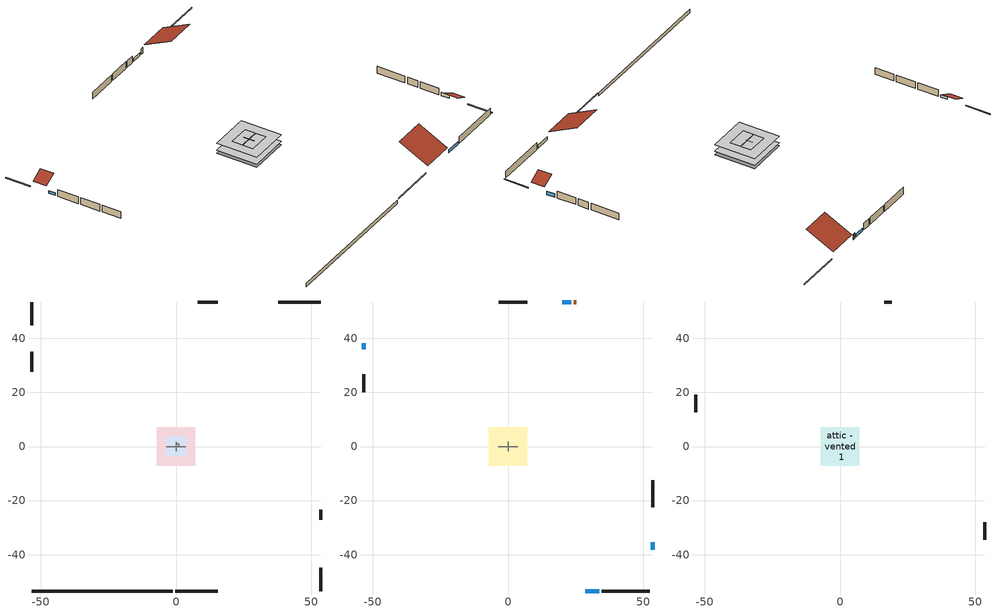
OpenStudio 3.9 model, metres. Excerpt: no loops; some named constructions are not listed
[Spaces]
garage 1
 floor foundation (Slab1 construction): -3.66,-3.66 -3.66,3.66 3.66,3.66 3.66,-3.66 z0
 wall outside (Wall1 construction): -53.42,35 -53.42,27.68 z0.3:2.74
 wall outside (Wall2 construction): 15.45,53.42 8.13,53.42 z0.3:2.74
 wall outside (Wall12 construction): 53.42,-27.05 53.42,-23.4 z0.3:2.74
 wall to conditioned space 1 (Wall5 construction Reversed): -3.66,0 3.66,0 z0.3:2.74
 wall to conditioned space 1 (Wall6 construction Reversed): 0,-1.83 0,1.83 z0.3:2.74
crawlspace - vented 1
 floor foundation (Slab2 construction): -7.11,-7.11 -7.11,7.11 7.11,7.11 7.11,-7.11 z-0.91
 wall outside (RimJoist1 construction): -0.28,-53.42 15.38,-53.42 z0.3:0.61
 wall outside (RimJoist2 construction): -53.42,53.42 -53.42,44.74 z0.3:0.61
 wall outside (RimJoist3 construction): 53.42,53.42 37.76,53.42 z0.3:0.61
 wall outside (RimJoist4 construction): 53.42,-53.42 53.42,-44.74 z0.3:0.61
 wall foundation (FoundationWall1 construction): -53.42,-53.42 -1.21,-53.42 z-0.91:0.3
central ac and furnace airloop ret air space
 floor adiabatic (AdiabaticConst): 0,0 0,1 1,1 1,0 z0
 wall adiabatic (AdiabaticConst): 0,1 0,0 1,0 1,1 0,1 z0:1
 ceiling adiabatic (AdiabaticConst): 1,0 1,1 0,1 0,0 z1
conditioned space 1
 floor to crawlspace - vented 1 (Floor2 construction): -7.11,-7.11 -7.11,7.11 7.11,7.11 7.11,-7.11 z0.3
 wall outside (Wall3 construction): 34.62,-53.42 52.5,-53.42 z0.3:2.74
 wall outside (Wall4 construction): -53.42,26.75 -53.42,20.04 z0.3:2.74
 wall outside (Wall7 construction): 7.2,53.42 -3.47,53.42 z0.3:2.74
 wall outside (Wall8 construction): 53.42,-22.47 53.42,-12.53 z0.3:2.74
 wall outside (AdiabaticWallConstruction): 28.56,-53.42 33.69,-53.42 z0.3:1.46; -53.42,38.14 -53.42,35.93 z0.3:1.31; 23.42,53.42 20.05,53.42 z0.3:1.43; 53.42,-38.14 53.42,-35.44 z0.3:1.52
 wall outside (AdiabaticWallConstruction 1): 25.26,53.42 24.35,53.42 z0.3:2.34
 window (WindowConstruction): 28.56,-53.42 33.69,-53.42 z0.3:1.46
 window (WindowConstruction 1): -53.42,38.14 -53.42,35.93 z0.3:1.31
 window (WindowConstruction 2): 23.42,53.42 20.05,53.42 z0.3:1.43
 window (WindowConstruction 3): 53.42,-38.14 53.42,-35.44 z0.3:1.52
 door (Door): 25.26,53.42 24.35,53.42 z0.3:2.34
attic - vented 1
 floor to garage 1 (Floor1 construction): -3.66,-3.66 -3.66,3.66 3.66,3.66 3.66,-3.66 z2.74
 floor to conditioned space 1 (Floor3 construction Reversed): -7.11,-7.11 -7.11,7.11 7.11,7.11 7.11,-7.11 z2.74
 wall outside (Wall9 construction): -53.42,19.11 -53.42,12.58 z0.3:2.74
 wall outside (Wall10 construction): 53.42,-34.51 53.42,-27.98 z0.3:2.74
 wall outside (Wall11 construction): 19.12,53.42 16.38,53.42 z0.3:2.74
 roof outside (Roof1 construction): 27.63,-53.42,2.74 27.63,-43.3,7.81 16.31,-43.3,7.81 16.31,-53.42,2.74
 roof outside (Roof2 construction): -53.42,39.07,2.74 -49.19,39.07,4.86 -49.19,43.81,4.86 -53.42,43.81,2.74
 roof outside (Roof3 construction): 53.42,-39.07,2.74 49.19,-39.07,4.86 49.19,-43.81,4.86 53.42,-43.81,2.74
 roof outside (Roof4 construction): 26.19,53.42,2.74 26.19,43.91,7.5 36.83,43.91,7.5 36.83,53.42,2.74
[Material] Roughness=Rough
Name | Thickness {m} | Conductivity {W/m-K} | Density {kg/m3} | Specific Heat {J/kg-K} | Thermal Absorptance | Solar Absorptance | Visible Absorptance
gypsum board | 0.0127 | 0.160291 | 801 | 837.4 | 0.9 | 0.6 | 0.6
osb sheathing 0.5 in. 2; osb sheathing 0.5 in. 3 | 0.0127 | 0.115458 | 512.64 | 1214.23
wall stud and cavity 2 | 0.1397 | 0.0856282 | 139.0536 | 1170.24 | 0.9 | 0.7 | 0.7
floor stud and cavity | 0.1397 | 0.0972396 | 92.3553 | 1139.71 | 0.9 | 0.7 | 0.7
floor rigid ins | 0.051816 | 0.029427 | 32.04 | 1214.23 | 0.9 | 0.7 | 0.7
osb sheathing 0.75 in. | 0.01905 | 0.115458 | 512.64 | 1214.23 | 0.9 | 0.7 | 0.7
floor covering | 0.0127 | 0.0433444 | 54.468 | 1339.84 | 0.9 | 0.6 | 0.6
ceiling loosefill ins | 0.254 | 0.0480833 | 16.02 | 1046.75 | 0.9 | 0.7 | 0.7
ceiling stud and cavity 1 | 0.1397 | 0.104117 | 65.682 | 1177.47 | 0.9 | 0.7 | 0.7
[Construction]
Wall5 construction: osb sheathing 0.5 in. 2, wall stud and cavity 2, gypsum board
Wall6 construction: osb sheathing 0.5 in. 3, wall stud and cavity 2, gypsum board
Floor2 construction Reversed: floor covering, osb sheathing 0.75 in., floor rigid ins, floor stud and cavity
Floor3 construction: ceiling loosefill ins, ceiling stud and cavity 1, gypsum board
[Schedule:Ruleset]
Name | Default Day Schedule
cooling season schedule | cooling season schedule default day
natural vent schedule | natural vent schedule default day
[Schedule:Day]
cooling season schedule default day; cooling season schedule day; cooling season schedule day 2; natural vent schedule default day: 24, 0, 0
cooling season schedule day 1; natural vent schedule day: 24, 0, 1
[Schedule:Rule] Apply Monday=Yes; Apply Wednesday=Yes; Apply Friday=Yes; Date Specification Type=DateRange; Start Day=1
Name | Schedule Ruleset | Rule Order | Day Schedule | Apply Sunday | Apply Tuesday | Apply Thursday | Apply Saturday | Start Month | End Month | End Day
cooling season schedule allday rule | cooling season schedule | 2 | cooling season schedule day | Yes | Yes | Yes | Yes | 1 | 5 | 31
cooling season schedule allday rule 1 | cooling season schedule | 1 | cooling season schedule day 1 | Yes | Yes | Yes | Yes | 6 | 9 | 30
cooling season schedule allday rule 2 | cooling season schedule | 0 | cooling season schedule day 2 | Yes | Yes | Yes | Yes | 10 | 12 | 31
natural vent schedule rule | natural vent schedule | 0 | natural vent schedule day | No | No | No | No | 1 | 12 | 31
